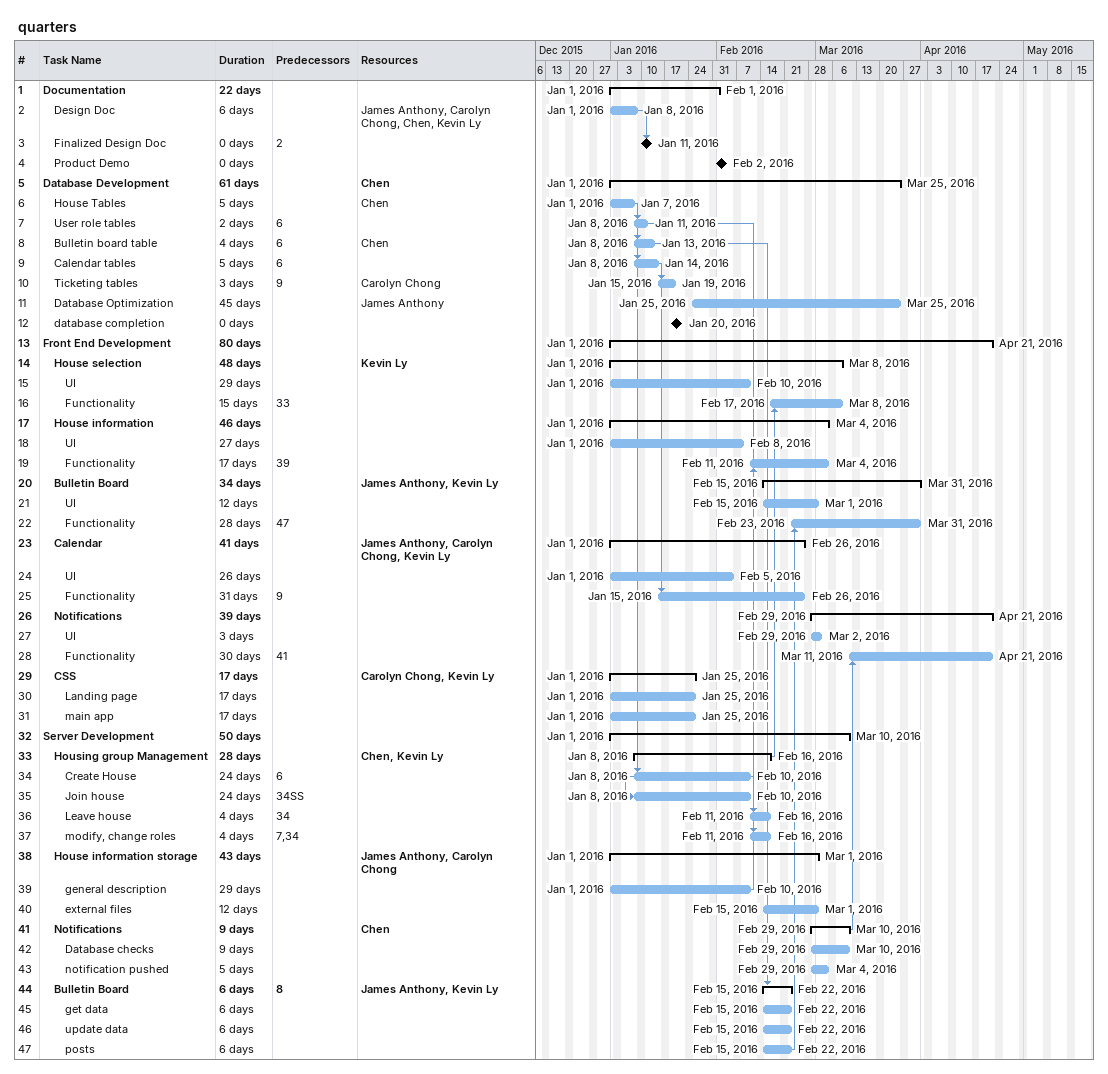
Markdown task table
quarters

| ID | Level | Task | Duration | Start | Finish | Predecessors | Resources |
|---|---|---|---|---|---|---|---|
| 1 | 1 | **Documentation** | 22d | 2016-01-01 | 2016-02-01 |  |  |
| 2 | 2 | Design Doc | 6d | 2016-01-01 | 2016-01-08 |  | James Anthony, Carolyn Chong, Chen, Kevin Ly |
| 3 | 2 | Finalized Design Doc | 0d | 2016-01-11 | 2016-01-11 | 2 |  |
| 4 | 2 | Product Demo | 0d | 2016-02-02 | 2016-02-02 |  |  |
| 5 | 1 | **Database Development** | 61d | 2016-01-01 | 2016-03-25 |  | Chen |
| 6 | 2 | House Tables | 5d | 2016-01-01 | 2016-01-07 |  | Chen |
| 7 | 2 | User role tables | 2d | 2016-01-08 | 2016-01-11 | 6 |  |
| 8 | 2 | Bulletin board table | 4d | 2016-01-08 | 2016-01-13 | 6 | Chen |
| 9 | 2 | Calendar tables | 5d | 2016-01-08 | 2016-01-14 | 6 |  |
| 10 | 2 | Ticketing tables | 3d | 2016-01-15 | 2016-01-19 | 9 | Carolyn Chong |
| 11 | 2 | Database Optimization | 45d | 2016-01-25 | 2016-03-25 |  | James Anthony |
| 12 | 2 | database completion | 0d | 2016-01-20 | 2016-01-20 |  |  |
| 13 | 1 | **Front End Development** | 80d | 2016-01-01 | 2016-04-21 |  |  |
| 14 | 2 | **House selection** | 48d | 2016-01-01 | 2016-03-08 |  | Kevin Ly |
| 15 | 3 | UI | 29d | 2016-01-01 | 2016-02-10 |  |  |
| 16 | 3 | Functionality | 15d | 2016-02-17 | 2016-03-08 | 33 |  |
| 17 | 2 | **House information** | 46d | 2016-01-01 | 2016-03-04 |  |  |
| 18 | 3 | UI | 27d | 2016-01-01 | 2016-02-08 |  |  |
| 19 | 3 | Functionality | 17d | 2016-02-11 | 2016-03-04 | 39 |  |
| 20 | 2 | **Bulletin Board** | 34d | 2016-02-15 | 2016-03-31 |  | James Anthony, Kevin Ly |
| 21 | 3 | UI | 12d | 2016-02-15 | 2016-03-01 |  |  |
| 22 | 3 | Functionality | 28d | 2016-02-23 | 2016-03-31 | 47 |  |
| 23 | 2 | **Calendar** | 41d | 2016-01-01 | 2016-02-26 |  | James Anthony, Carolyn Chong, Kevin Ly |
| 24 | 3 | UI | 26d | 2016-01-01 | 2016-02-05 |  |  |
| 25 | 3 | Functionality | 31d | 2016-01-15 | 2016-02-26 | 9 |  |
| 26 | 2 | **Notifications** | 39d | 2016-02-29 | 2016-04-21 |  |  |
| 27 | 3 | UI | 3d | 2016-02-29 | 2016-03-02 |  |  |
| 28 | 3 | Functionality | 30d | 2016-03-11 | 2016-04-21 | 41 |  |
| 29 | 2 | **CSS** | 17d | 2016-01-01 | 2016-01-25 |  | Carolyn Chong, Kevin Ly |
| 30 | 3 | Landing page | 17d | 2016-01-01 | 2016-01-25 |  |  |
| 31 | 3 | main app | 17d | 2016-01-01 | 2016-01-25 |  |  |
| 32 | 1 | **Server Development** | 50d | 2016-01-01 | 2016-03-10 |  |  |
| 33 | 2 | **Housing group Management** | 28d | 2016-01-08 | 2016-02-16 |  | Chen, Kevin Ly |
| 34 | 3 | Create House | 24d | 2016-01-08 | 2016-02-10 | 6 |  |
| 35 | 3 | Join house | 24d | 2016-01-08 | 2016-02-10 | 34SS |  |
| 36 | 3 | Leave house | 4d | 2016-02-11 | 2016-02-16 | 34 |  |
| 37 | 3 | modify, change roles | 4d | 2016-02-11 | 2016-02-16 | 7, 34 |  |
| 38 | 2 | **House information storage** | 43d | 2016-01-01 | 2016-03-01 |  | James Anthony, Carolyn Chong |
| 39 | 3 | general description | 29d | 2016-01-01 | 2016-02-10 |  |  |
| 40 | 3 | external files | 12d | 2016-02-15 | 2016-03-01 |  |  |
| 41 | 2 | **Notifications** | 9d | 2016-02-29 | 2016-03-10 |  | Chen |
| 42 | 3 | Database checks | 9d | 2016-02-29 | 2016-03-10 |  |  |
| 43 | 3 | notification pushed | 5d | 2016-02-29 | 2016-03-04 |  |  |
| 44 | 2 | **Bulletin Board** | 6d | 2016-02-15 | 2016-02-22 | 8 | James Anthony, Kevin Ly |
| 45 | 3 | get data | 6d | 2016-02-15 | 2016-02-22 |  |  |
| 46 | 3 | update data | 6d | 2016-02-15 | 2016-02-22 |  |  |
| 47 | 3 | posts | 6d | 2016-02-15 | 2016-02-22 |  |  |
